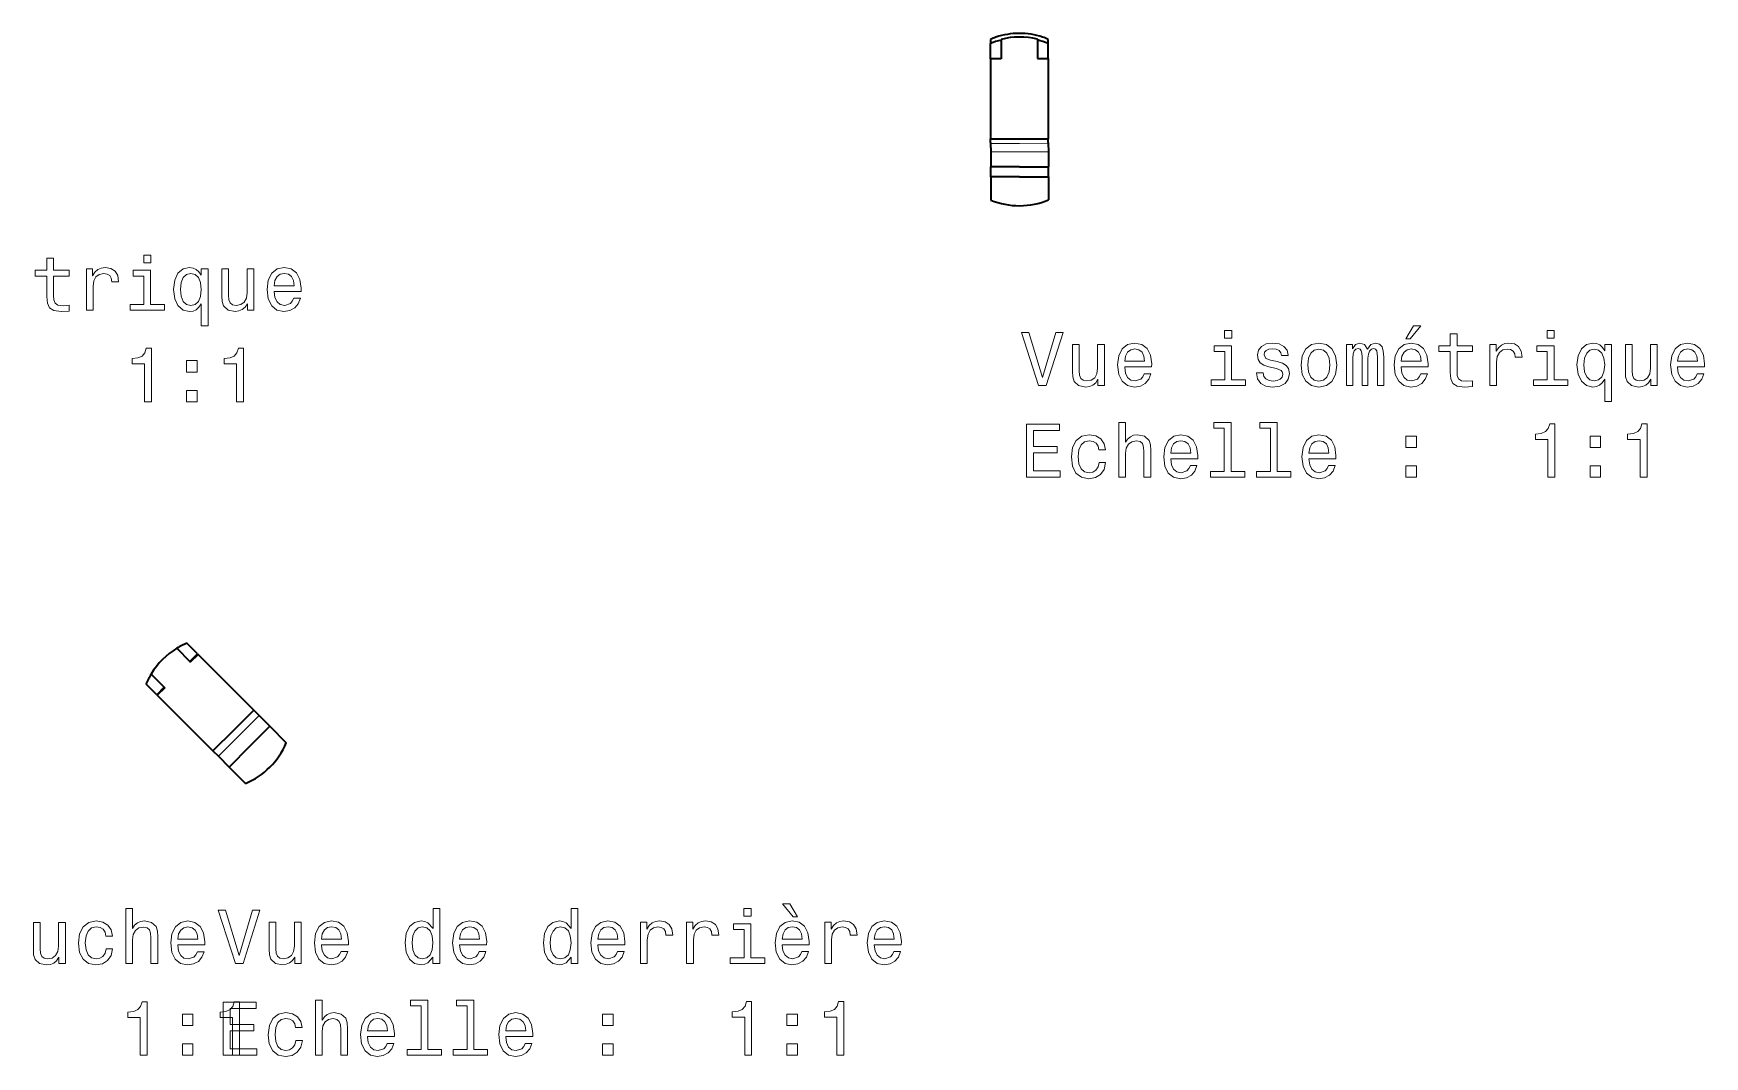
# Model space of a CAD drawing. Extents: x 550 to 772, y 358 to 469.
# Drawn here: x 661.6 to 771.7, y 397.9 to 465.3 of the extents above; entities that cross this region are included whole.
import ezdxf

# ---------------------------------------------------------------- set-up
doc = ezdxf.new("R2010")
doc.units = 0

msp = doc.modelspace()

# ---------------------------------------------------------------- linework, layer by layer
at = {"color": 7, "lineweight": 35, "ltscale": 0.006615}
msp.add_line((724.611145, 464.903931), (724.611755, 464.639343), dxfattribs=at)
at = {"color": 7, "lineweight": 35, "ltscale": 0.00121}
msp.add_line((725.311218, 464.871155), (725.311096, 464.919556), dxfattribs=at)
at = {"color": 7, "lineweight": 35, "ltscale": 0.030753}
for p, q in [((725.311218, 464.871155), (725.314148, 463.641022)), ((727.711182, 464.876862), (727.714172, 463.646759))]:
    msp.add_line(p, q, dxfattribs=at)
at = {"color": 7, "lineweight": 35, "ltscale": 0.001211}
msp.add_line((727.711121, 464.925293), (727.711182, 464.876862), dxfattribs=at)
at = {"color": 7, "lineweight": 35, "ltscale": 0.006614}
msp.add_line((728.411743, 464.648438), (728.411133, 464.912994), dxfattribs=at)
at = {"color": 7, "lineweight": 35, "ltscale": 0.024999}
for p, q in [((724.614136, 463.639374), (724.611755, 464.639343)), ((673.73584, 417.66571), (674.442932, 416.958618))]:
    msp.add_line(p, q, dxfattribs=at)
at = {"color": 7, "lineweight": 35, "ltscale": 0.0175}
for p, q in [((725.314148, 463.641022), (724.614136, 463.639374)), ((671.90094, 423.884674), (672.395935, 424.379639)), ((670.169922, 422.221588), (669.674927, 421.726624))]:
    msp.add_line(p, q, dxfattribs=at)
at = {"color": 7, "lineweight": 35, "ltscale": 0.132032}
for p, q in [((724.614136, 463.639374), (724.62677, 458.358124)), ((728.414124, 463.648438), (728.426758, 458.367188))]:
    msp.add_line(p, q, dxfattribs=at)
at = {"color": 7, "lineweight": 35, "ltscale": 0.017499}
msp.add_line((727.714172, 463.646759), (728.414124, 463.648438), dxfattribs=at)
at = {"color": 7, "lineweight": 35, "ltscale": 0.025}
for p, q in [((728.414124, 463.648438), (728.411743, 464.648438)), ((676.422852, 420.352722), (677.129944, 419.645599))]:
    msp.add_line(p, q, dxfattribs=at)
at = {"color": 7, "lineweight": 35, "ltscale": 0.047499}
for p, q in [((724.62677, 458.358124), (726.526733, 458.362671)), ((726.531189, 456.513092), (728.431152, 456.517609)), ((726.532776, 455.852234), (728.432739, 455.856781))]:
    msp.add_line(p, q, dxfattribs=at)
at = {"color": 7, "lineweight": 35, "ltscale": 0.005979}
msp.add_line((724.627319, 458.118958), (724.62677, 458.358124), dxfattribs=at)
at = {"color": 7, "lineweight": 35, "ltscale": 0.00153}
for p, q in [((724.627319, 458.118958), (724.627502, 458.057739)), ((728.427307, 458.128052), (728.42749, 458.066833))]:
    msp.add_line(p, q, dxfattribs=at)
at = {"color": 7, "lineweight": 35, "ltscale": 0.047501}
for p, q in [((726.526733, 458.362671), (728.426758, 458.367188)), ((726.531189, 456.513092), (724.631165, 456.508545)), ((726.532776, 455.852234), (724.632751, 455.847717))]:
    msp.add_line(p, q, dxfattribs=at)
at = {"color": 7, "lineweight": 35, "ltscale": 0.005978}
msp.add_line((728.427307, 458.128052), (728.426758, 458.367188), dxfattribs=at)
at = {"color": 7, "lineweight": 13, "ltscale": 0.047499}
for p, q in [((726.527466, 458.062286), (724.627502, 458.057739)), ((726.528809, 457.505829), (728.428772, 457.510376))]:
    msp.add_line(p, q, dxfattribs=at)
at = {"color": 7, "lineweight": 35, "ltscale": 0.013911}
for p, q in [((724.627502, 458.057739), (724.628784, 457.501312)), ((728.42749, 458.066833), (728.428772, 457.510376))]:
    msp.add_line(p, q, dxfattribs=at)
at = {"color": 7, "lineweight": 13, "ltscale": 0.047501}
for p, q in [((726.528809, 457.505829), (724.628784, 457.501312)), ((726.527466, 458.062286), (728.42749, 458.066833))]:
    msp.add_line(p, q, dxfattribs=at)
at = {"color": 7, "lineweight": 35, "ltscale": 0.024819}
for p, q in [((724.628784, 457.501312), (724.631165, 456.508545)), ((728.428772, 457.510376), (728.431152, 456.517609))]:
    msp.add_line(p, q, dxfattribs=at)
at = {"color": 7, "lineweight": 35, "ltscale": 0.016521}
for p, q in [((724.632751, 455.847717), (724.631165, 456.508545)), ((728.432739, 455.856781), (728.431152, 456.517609))]:
    msp.add_line(p, q, dxfattribs=at)
at = {"color": 7, "lineweight": 35, "ltscale": 0.038116}
msp.add_line((724.632751, 455.847717), (724.636414, 454.32309), dxfattribs=at)
at = {"color": 7, "lineweight": 35, "ltscale": 0.038115}
msp.add_line((728.432739, 455.856781), (728.436401, 454.332184), dxfattribs=at)
at = {"color": 7, "lineweight": 35, "ltscale": 0.024818}
for p, q in [((672.361938, 424.413635), (671.659973, 425.115601)), ((669.674927, 421.726624), (668.972961, 422.428589))]:
    msp.add_line(p, q, dxfattribs=at)
at = {"color": 7, "lineweight": 35, "ltscale": 0.030529}
msp.add_line((671.003479, 424.782166), (671.866943, 423.91864), dxfattribs=at)
at = {"color": 7, "lineweight": 35, "ltscale": 0.017501}
for p, q in [((671.866943, 423.91864), (672.361938, 424.413635)), ((670.203918, 422.187622), (669.708923, 421.692627))]:
    msp.add_line(p, q, dxfattribs=at)
at = {"color": 7, "lineweight": 35, "ltscale": 0.001202}
for p, q in [((672.361938, 424.413635), (672.395935, 424.379639)), ((669.674927, 421.726624), (669.708923, 421.692627))]:
    msp.add_line(p, q, dxfattribs=at)
at = {"color": 7, "lineweight": 35, "ltscale": 0.129873}
msp.add_line((672.395935, 424.379639), (676.069275, 420.706268), dxfattribs=at)
at = {"color": 7, "lineweight": 35, "ltscale": 0.03053}
msp.add_line((669.306396, 423.085114), (670.169922, 422.221588), dxfattribs=at)
at = {"color": 7, "lineweight": 35, "ltscale": 0.001201}
for p, q in [((671.866943, 423.91864), (671.90094, 423.884674)), ((670.169922, 422.221588), (670.203918, 422.187622))]:
    msp.add_line(p, q, dxfattribs=at)
at = {"color": 7, "lineweight": 35, "ltscale": 0.131074}
msp.add_line((669.708923, 421.692627), (673.41626, 417.985291), dxfattribs=at)
at = {"color": 7, "lineweight": 35, "ltscale": 0.0475}
for p, q in [((674.725769, 419.362762), (676.069275, 420.706268)), ((675.786438, 418.302124), (677.129944, 419.645599)), ((674.725769, 419.362762), (673.382263, 418.019257)), ((675.786438, 418.302124), (674.442932, 416.958618))]:
    msp.add_line(p, q, dxfattribs=at)
at = {"color": 7, "lineweight": 35, "ltscale": 0.0125}
for p, q in [((676.069275, 420.706268), (676.422852, 420.352722)), ((673.382263, 418.019257), (673.73584, 417.66571))]:
    msp.add_line(p, q, dxfattribs=at)
at = {"color": 7, "lineweight": 13, "ltscale": 0.0475}
for q in [(676.422852, 420.352722), (673.73584, 417.66571)]:
    msp.add_line((675.079346, 419.009216), q, dxfattribs=at)
at = {"color": 7, "lineweight": 35, "ltscale": 0.038393}
msp.add_line((677.129944, 419.645599), (678.215881, 418.559692), dxfattribs=at)
at = {"color": 7, "lineweight": 35, "ltscale": 0.038394}
msp.add_line((674.442932, 416.958618), (675.52887, 415.872681), dxfattribs=at)
at = {"color": 7, "lineweight": 13}
for points in [[(662.437622, 449.319275), (662.437622, 447.962646), (662.467896, 447.523895), (662.60907, 447.221283), (662.891541, 447.044769), (663.370605, 446.984253), (663.895142, 447.00946), (663.895142, 447.392761), (663.511841, 447.362488), (663.163818, 447.402832), (662.977234, 447.528931), (662.896545, 447.740753), (662.881409, 448.0383), (662.881409, 449.319275), (663.895142, 449.319275), (663.895142, 449.69751), (662.881409, 449.69751), (662.881409, 450.489288), (662.437622, 450.489288), (662.437622, 449.69751), (661.671021, 449.69751), (661.671021, 449.319275)], [(669.286316, 450.701111), (668.817322, 450.701111), (668.817322, 450.196808), (669.286316, 450.196808)], [(665.044983, 447.080078), (665.48877, 447.080078), (665.48877, 448.628357), (665.53418, 449.001556), (665.670349, 449.268829), (665.892212, 449.430237), (666.189758, 449.485687), (666.411682, 449.450409), (666.578125, 449.349518), (666.678955, 449.17807), (666.714294, 448.946075), (667.163147, 448.946075), (667.1026, 449.354584), (666.936157, 449.647095), (666.658813, 449.823608), (666.280579, 449.884125), (666.023376, 449.843781), (665.801453, 449.742889), (665.604797, 449.571442), (665.448425, 449.339447), (665.448425, 449.7883), (665.044983, 449.7883)], [(669.271179, 447.453278), (669.271179, 449.69751), (668.131409, 449.69751), (668.131409, 449.319275), (668.827393, 449.319275), (668.827393, 447.453278), (667.919617, 447.453278), (667.919617, 447.080078), (670.189087, 447.080078), (670.189087, 447.453278)], [(672.614868, 449.36969), (672.458496, 449.596649), (672.281982, 449.758026), (672.075195, 449.848816), (671.838196, 449.884125), (671.409546, 449.783234), (671.07666, 449.500824), (670.859802, 449.046936), (670.78418, 448.436707), (670.859802, 447.821442), (671.07666, 447.367554), (671.409546, 447.080078), (671.838196, 446.984253), (672.075195, 447.014526), (672.276978, 447.10025), (672.453491, 447.256592), (672.614868, 447.493622), (672.614868, 446.031097), (673.058655, 446.031097), (673.058655, 449.7883), (672.614868, 449.7883)], [(671.238037, 448.436707), (671.283447, 448.885559), (671.424683, 449.213348), (671.636475, 449.4151), (671.913818, 449.485687), (672.20636, 449.4151), (672.428223, 449.218414), (672.559387, 448.890594), (672.609802, 448.436707), (672.559387, 447.977783), (672.428223, 447.649963), (672.20636, 447.448242), (671.913818, 447.38266), (671.636475, 447.448242), (671.424683, 447.649963), (671.283447, 447.982819)], [(676.074524, 449.7883), (675.630676, 449.7883), (675.630676, 448.224884), (675.580261, 447.861786), (675.434021, 447.599518), (675.207092, 447.438141), (674.909546, 447.387726), (674.672485, 447.42807), (674.521179, 447.549103), (674.435425, 447.755859), (674.415283, 448.04837), (674.415283, 449.7883), (673.971497, 449.7883), (673.971497, 448.008026), (673.986633, 447.649963), (674.082458, 447.352417), (674.374939, 447.080078), (674.843933, 446.984253), (675.09613, 447.019562), (675.312988, 447.110352), (675.499573, 447.266663), (675.650879, 447.493622), (675.650879, 447.080078), (676.074524, 447.080078)], [(677.41095, 448.305573), (679.186157, 448.305573), (679.191223, 448.51236), (679.110535, 449.092316), (678.888611, 449.526031), (678.535583, 449.7883), (678.066589, 449.884125), (677.607666, 449.783234), (677.254639, 449.500824), (677.027649, 449.041901), (676.94696, 448.436707), (677.022644, 447.816376), (677.249573, 447.362488), (677.597534, 447.080078), (678.051453, 446.984253), (678.444824, 447.049805), (678.767578, 447.221283), (679.004639, 447.493622), (679.140808, 447.85672), (678.702026, 447.85672), (678.611267, 447.654999), (678.480103, 447.503723), (678.106934, 447.38266), (677.819458, 447.438141), (677.6026, 447.614655), (677.461365, 447.90213), (677.41095, 448.290466)], [(677.41095, 448.678772), (677.466431, 449.026764), (677.6026, 449.283966), (677.809387, 449.440308), (678.081726, 449.495789), (678.348999, 449.440308), (678.555786, 449.283966), (678.681885, 449.026764), (678.727234, 448.678772)], [(751.981934, 445.175812), (752.27948, 445.175812), (752.98053, 446.033173), (752.486267, 446.033173)], [(728.91925, 445.604492), (728.041748, 442.623962), (727.139038, 445.604492), (726.659912, 445.604492), (727.789612, 442.099457), (728.293945, 442.099457), (729.398376, 445.604492)], [(733.458191, 443.324951), (735.233398, 443.324951), (735.238464, 443.531738), (735.157776, 444.111694), (734.935852, 444.54541), (734.582825, 444.807678), (734.113831, 444.903503), (733.654846, 444.802612), (733.301819, 444.520203), (733.07489, 444.061279), (732.994202, 443.456085), (733.069824, 442.835754), (733.296814, 442.381866), (733.644775, 442.099457), (734.098694, 442.003632), (734.492065, 442.069183), (734.814819, 442.240662), (735.051819, 442.513), (735.187988, 442.876099), (734.749268, 442.876099), (734.658447, 442.674377), (734.527344, 442.523102), (734.154175, 442.402039), (733.866699, 442.45752), (733.649841, 442.634033), (733.508606, 442.921509), (733.458191, 443.309845)], [(740.513672, 445.72049), (740.044617, 445.72049), (740.044617, 445.216187), (740.513672, 445.216187)], [(743.504272, 443.677979), (743.075623, 443.778839), (742.757874, 443.894836), (742.651978, 444.131866), (742.682251, 444.298309), (742.788147, 444.419342), (742.959595, 444.494995), (743.206726, 444.525238), (743.443787, 444.494995), (743.630371, 444.404205), (743.751404, 444.268036), (743.801819, 444.086487), (744.235535, 444.086487), (744.235535, 444.096588), (744.159912, 444.424377), (743.953125, 444.68158), (743.630371, 444.842987), (743.206726, 444.903503), (742.778076, 444.842987), (742.465393, 444.676544), (742.268677, 444.429413), (742.208191, 444.11676), (742.25354, 443.814148), (742.394775, 443.602325), (742.62677, 443.45105), (742.964661, 443.345123), (743.458923, 443.224091), (743.761475, 443.098022), (743.842163, 442.997162), (743.872437, 442.845856), (743.827026, 442.659241), (743.705994, 442.518036), (743.509338, 442.427277), (743.24707, 442.397003), (742.969727, 442.427277), (742.768005, 442.533173), (742.631836, 442.704651), (742.576355, 442.941681), (742.147644, 442.941681), (742.218262, 442.538208), (742.425049, 442.245697), (742.752869, 442.069183), (743.206726, 442.003632), (743.680786, 442.069183), (744.028809, 442.245697), (744.240601, 442.528137), (744.316223, 442.896301), (744.260803, 443.21402), (744.104431, 443.430878), (743.847229, 443.572083)], [(745.082825, 443.45105), (745.163513, 442.835754), (745.395508, 442.381866), (745.763672, 442.099457), (746.257874, 442.003632), (746.74707, 442.099457), (747.115234, 442.376831), (747.347229, 442.830719), (747.432983, 443.45105), (747.347229, 444.066315), (747.115234, 444.525238), (746.74707, 444.802612), (746.257874, 444.903503), (745.763672, 444.802612), (745.395508, 444.520203), (745.163513, 444.066315)], [(748.073486, 442.099457), (748.481934, 442.099457), (748.481934, 443.909973), (748.507202, 444.182312), (748.582825, 444.378998), (748.698792, 444.494995), (748.850098, 444.540375), (748.97113, 444.500031), (749.051819, 444.39917), (749.092163, 444.227692), (749.1073, 444.000763), (749.1073, 442.099457), (749.490601, 442.099457), (749.490601, 443.909973), (749.515808, 444.177277), (749.591492, 444.373962), (749.712524, 444.494995), (749.863831, 444.540375), (749.984863, 444.500031), (750.065552, 444.39917), (750.115967, 444.000763), (750.115967, 442.099457), (750.524475, 442.099457), (750.524475, 443.97049), (750.499268, 444.358826), (750.418579, 444.656372), (750.257202, 444.837921), (749.994934, 444.903503), (749.687317, 444.802612), (749.450256, 444.510132), (749.263672, 444.797577), (748.950989, 444.903503), (748.663513, 444.802612), (748.466797, 444.520203), (748.466797, 444.807678), (748.073486, 444.807678)], [(751.674316, 443.324951), (753.449524, 443.324951), (753.45459, 443.531738), (753.373901, 444.111694), (753.151978, 444.54541), (752.79895, 444.807678), (752.329956, 444.903503), (751.871033, 444.802612), (751.518005, 444.520203), (751.291016, 444.061279), (751.210327, 443.456085), (751.286011, 442.835754), (751.512939, 442.381866), (751.860901, 442.099457), (752.314819, 442.003632), (752.708191, 442.069183), (753.030945, 442.240662), (753.268005, 442.513), (753.404175, 442.876099), (752.965393, 442.876099), (752.874634, 442.674377), (752.743469, 442.523102), (752.3703, 442.402039), (752.082825, 442.45752), (751.865967, 442.634033), (751.724731, 442.921509), (751.674316, 443.309845)], [(754.917114, 444.338654), (754.917114, 442.982025), (754.947388, 442.543274), (755.088562, 442.240662), (755.371033, 442.064148), (755.850098, 442.003632), (756.374634, 442.028839), (756.374634, 442.41214), (755.991333, 442.381866), (755.643311, 442.422211), (755.456726, 442.548309), (755.376038, 442.760132), (755.360901, 443.057678), (755.360901, 444.338654), (756.374634, 444.338654), (756.374634, 444.716888), (755.360901, 444.716888), (755.360901, 445.508667), (754.917114, 445.508667), (754.917114, 444.716888), (754.150513, 444.716888), (754.150513, 444.338654)], [(757.524475, 442.099457), (757.968262, 442.099457), (757.968262, 443.647736), (758.013672, 444.020935), (758.149841, 444.288208), (758.371704, 444.449615), (758.66925, 444.505066), (758.891174, 444.469788), (759.057617, 444.368896), (759.158447, 444.197449), (759.193787, 443.965454), (759.642639, 443.965454), (759.582092, 444.373962), (759.415649, 444.666473), (759.138306, 444.842987), (758.760071, 444.903503), (758.502869, 444.863159), (758.280945, 444.762268), (758.08429, 444.59082), (757.927917, 444.358826), (757.927917, 444.807678), (757.524475, 444.807678)], [(761.765808, 445.72049), (761.296814, 445.72049), (761.296814, 445.216187), (761.765808, 445.216187)], [(765.09436, 444.389069), (764.937988, 444.616028), (764.761475, 444.777405), (764.554688, 444.868195), (764.317688, 444.903503), (763.889038, 444.802612), (763.556152, 444.520203), (763.339294, 444.066315), (763.263672, 443.456085), (763.339294, 442.84082), (763.556152, 442.386932), (763.889038, 442.099457), (764.317688, 442.003632), (764.554688, 442.033905), (764.75647, 442.119629), (764.932983, 442.27597), (765.09436, 442.513), (765.09436, 441.050476), (765.538147, 441.050476), (765.538147, 444.807678), (765.09436, 444.807678)], [(769.890442, 443.324951), (771.665649, 443.324951), (771.670715, 443.531738), (771.590027, 444.111694), (771.368103, 444.54541), (771.015076, 444.807678), (770.546082, 444.903503), (770.087158, 444.802612), (769.734131, 444.520203), (769.507141, 444.061279), (769.426453, 443.456085), (769.502136, 442.835754), (769.729065, 442.381866), (770.077026, 442.099457), (770.530945, 442.003632), (770.924316, 442.069183), (771.24707, 442.240662), (771.484131, 442.513), (771.6203, 442.876099), (771.181519, 442.876099), (771.090759, 442.674377), (770.959595, 442.523102), (770.586426, 442.402039), (770.29895, 442.45752), (770.082092, 442.634033), (769.940857, 442.921509), (769.890442, 443.309845)], [(668.867737, 441.033234), (669.32666, 441.033234), (669.32666, 444.558441), (668.983704, 444.558441), (668.892944, 444.250824), (668.711426, 444.044037), (668.434021, 443.923004), (668.05072, 443.88266), (668.05072, 443.524597), (668.867737, 443.524597)], [(674.939758, 441.033234), (675.398682, 441.033234), (675.398682, 444.558441), (675.055786, 444.558441), (674.964966, 444.250824), (674.783447, 444.044037), (674.506042, 443.923004), (674.122803, 443.88266), (674.122803, 443.524597), (674.939758, 443.524597)], [(732.121704, 444.807678), (731.677917, 444.807678), (731.677917, 443.244263), (731.627502, 442.881165), (731.481262, 442.618896), (731.254272, 442.45752), (730.956726, 442.407104), (730.719727, 442.447449), (730.56842, 442.568481), (730.482666, 442.775238), (730.462524, 443.067749), (730.462524, 444.807678), (730.018677, 444.807678), (730.018677, 443.027405), (730.033813, 442.669342), (730.129639, 442.371796), (730.42218, 442.099457), (730.891174, 442.003632), (731.143311, 442.03894), (731.360168, 442.12973), (731.546814, 442.286041), (731.69812, 442.513), (731.69812, 442.099457), (732.121704, 442.099457)], [(733.458191, 443.698151), (733.513672, 444.046143), (733.649841, 444.303345), (733.856567, 444.459686), (734.128906, 444.515167), (734.39624, 444.459686), (734.602966, 444.303345), (734.729065, 444.046143), (734.774475, 443.698151)], [(740.498535, 442.472656), (740.498535, 444.716888), (739.358765, 444.716888), (739.358765, 444.338654), (740.054749, 444.338654), (740.054749, 442.472656), (739.146973, 442.472656), (739.146973, 442.099457), (741.416382, 442.099457), (741.416382, 442.472656)], [(745.536682, 443.456085), (745.582092, 443.909973), (745.723328, 444.237793), (745.950256, 444.439514), (746.257874, 444.510132), (746.560486, 444.439514), (746.787415, 444.242828), (746.92865, 443.909973), (746.979065, 443.456085), (746.92865, 442.997162), (746.787415, 442.664307), (746.560486, 442.462555), (746.257874, 442.397003), (745.950256, 442.462555), (745.723328, 442.664307), (745.582092, 442.997162)], [(751.674316, 443.698151), (751.729797, 444.046143), (751.865967, 444.303345), (752.072754, 444.459686), (752.345093, 444.515167), (752.612366, 444.459686), (752.819153, 444.303345), (752.94519, 444.046143), (752.990601, 443.698151)], [(761.750671, 442.472656), (761.750671, 444.716888), (760.610901, 444.716888), (760.610901, 444.338654), (761.306885, 444.338654), (761.306885, 442.472656), (760.399109, 442.472656), (760.399109, 442.099457), (762.668579, 442.099457), (762.668579, 442.472656)], [(763.717529, 443.456085), (763.762939, 443.904938), (763.904175, 444.232727), (764.115967, 444.434479), (764.393311, 444.505066), (764.685852, 444.434479), (764.907715, 444.237793), (765.038879, 443.909973), (765.089294, 443.456085), (765.038879, 442.997162), (764.907715, 442.669342), (764.685852, 442.467621), (764.393311, 442.402039), (764.115967, 442.467621), (763.904175, 442.669342), (763.762939, 443.002197)], [(768.554016, 444.807678), (768.110168, 444.807678), (768.110168, 443.244263), (768.059753, 442.881165), (767.913513, 442.618896), (767.686584, 442.45752), (767.389038, 442.407104), (767.151978, 442.447449), (767.000671, 442.568481), (766.914917, 442.775238), (766.894775, 443.067749), (766.894775, 444.807678), (766.450989, 444.807678), (766.450989, 443.027405), (766.466125, 442.669342), (766.561951, 442.371796), (766.854431, 442.099457), (767.323425, 442.003632), (767.575623, 442.03894), (767.79248, 442.12973), (767.979065, 442.286041), (768.130371, 442.513), (768.130371, 442.099457), (768.554016, 442.099457)], [(769.890442, 443.698151), (769.945923, 444.046143), (770.082092, 444.303345), (770.288879, 444.459686), (770.561218, 444.515167), (770.828491, 444.459686), (771.035278, 444.303345), (771.161377, 444.046143), (771.206726, 443.698151)], [(671.646545, 442.990021), (672.342529, 442.990021), (672.342529, 443.741455), (671.646545, 443.741455)], [(671.646545, 441.033234), (672.342529, 441.033234), (672.342529, 441.784668), (671.646545, 441.784668)], [(726.982666, 436.052612), (729.201721, 436.052612), (729.201721, 436.476257), (727.446655, 436.476257), (727.446655, 437.661407), (729.010071, 437.661407), (729.010071, 438.079987), (727.446655, 438.079987), (727.446655, 439.128967), (729.161377, 439.128967), (729.161377, 439.552612), (726.982666, 439.552612)], [(733.069824, 436.052612), (733.513672, 436.052612), (733.513672, 437.616028), (733.559021, 437.974091), (733.705322, 438.236328), (733.932251, 438.397705), (734.234863, 438.458221), (734.476929, 438.407806), (734.628235, 438.271637), (734.703857, 438.044678), (734.729065, 437.742096), (734.729065, 436.052612), (735.172852, 436.052612), (735.172852, 437.832886), (735.15271, 438.190948), (735.061951, 438.488495), (734.764404, 438.760834), (734.300415, 438.856659), (734.048218, 438.82135), (733.83136, 438.725525), (733.649841, 438.574219), (733.513672, 438.367462), (733.513672, 439.673645), (733.069824, 439.673645)], [(740.024475, 439.300446), (740.024475, 436.425812), (739.111633, 436.425812), (739.111633, 436.052612), (741.376038, 436.052612), (741.376038, 436.425812), (740.468262, 436.425812), (740.468262, 439.673645), (739.328491, 439.673645), (739.328491, 439.300446)], [(743.060486, 439.300446), (743.060486, 436.425812), (742.147644, 436.425812), (742.147644, 436.052612), (744.412048, 436.052612), (744.412048, 436.425812), (743.504272, 436.425812), (743.504272, 439.673645), (742.364502, 439.673645), (742.364502, 439.300446)], [(761.347229, 436.052612), (761.806152, 436.052612), (761.806152, 439.57782), (761.463196, 439.57782), (761.372437, 439.270203), (761.190918, 439.063416), (760.913513, 438.942383), (760.530212, 438.902039), (760.530212, 438.543976), (761.347229, 438.543976)], [(767.41925, 436.052612), (767.878174, 436.052612), (767.878174, 439.57782), (767.535278, 439.57782), (767.444458, 439.270203), (767.262939, 439.063416), (766.985535, 438.942383), (766.602295, 438.902039), (766.602295, 438.543976), (767.41925, 438.543976)], [(731.758606, 437.863129), (732.197388, 437.863129), (732.106567, 438.266602), (731.889709, 438.58432), (731.551819, 438.781006), (731.113098, 438.856659), (730.628906, 438.755768), (730.260803, 438.473358), (730.028809, 438.014435), (729.94812, 437.399139), (730.023743, 436.78891), (730.250671, 436.335022), (730.608765, 436.052612), (731.097961, 435.956787), (731.531677, 436.03244), (731.869568, 436.244263), (732.101563, 436.577118), (732.202393, 437.020905), (731.778809, 437.020905), (731.703125, 436.738495), (731.561951, 436.526672), (731.360168, 436.395538), (731.113098, 436.355194), (730.80542, 436.420776), (730.583557, 436.622498), (730.447388, 436.950317), (730.401978, 437.414276), (730.447388, 437.868164), (730.588562, 438.195984), (730.815552, 438.397705), (731.113098, 438.468323), (731.375305, 438.422943), (731.572021, 438.306946), (731.703125, 438.115295)], [(736.494202, 437.278107), (738.269409, 437.278107), (738.274475, 437.484894), (738.193787, 438.06485), (737.971863, 438.498566), (737.618835, 438.760834), (737.149841, 438.856659), (736.690918, 438.755768), (736.337891, 438.473358), (736.110901, 438.014435), (736.030212, 437.409241), (736.105896, 436.78891), (736.332825, 436.335022), (736.680786, 436.052612), (737.134705, 435.956787), (737.528076, 436.022339), (737.85083, 436.193817), (738.087891, 436.466156), (738.22406, 436.829254), (737.785278, 436.829254), (737.694519, 436.627533), (737.563354, 436.476257), (737.190186, 436.355194), (736.90271, 436.410675), (736.685852, 436.587189), (736.544617, 436.874664), (736.494202, 437.263)], [(736.494202, 437.651306), (736.549683, 437.999298), (736.685852, 438.2565), (736.892639, 438.412842), (737.164978, 438.468323), (737.432251, 438.412842), (737.639038, 438.2565), (737.765076, 437.999298), (737.810486, 437.651306)], [(745.602295, 437.278107), (747.377502, 437.278107), (747.382507, 437.484894), (747.301819, 438.06485), (747.079956, 438.498566), (746.726929, 438.760834), (746.257874, 438.856659), (745.79895, 438.755768), (745.445923, 438.473358), (745.218994, 438.014435), (745.138306, 437.409241), (745.213928, 436.78891), (745.440918, 436.335022), (745.788879, 436.052612), (746.242737, 435.956787), (746.636108, 436.022339), (746.958923, 436.193817), (747.195923, 436.466156), (747.332092, 436.829254), (746.893311, 436.829254), (746.802551, 436.627533), (746.671448, 436.476257), (746.298218, 436.355194), (746.010803, 436.410675), (745.793945, 436.587189), (745.65271, 436.874664), (745.602295, 437.263)], [(745.602295, 437.651306), (745.657776, 437.999298), (745.793945, 438.2565), (746.000671, 438.412842), (746.27301, 438.468323), (746.540283, 438.412842), (746.74707, 438.2565), (746.873169, 437.999298), (746.918579, 437.651306)], [(751.981934, 438.009399), (752.677917, 438.009399), (752.677917, 438.760834), (751.981934, 438.760834)], [(764.126038, 438.009399), (764.822021, 438.009399), (764.822021, 438.760834), (764.126038, 438.760834)], [(751.981934, 436.052612), (752.677917, 436.052612), (752.677917, 436.804047), (751.981934, 436.804047)], [(764.126038, 436.052612), (764.822021, 436.052612), (764.822021, 436.804047), (764.126038, 436.804047)], [(667.637695, 404.006836), (668.081543, 404.006836), (668.081543, 405.570251), (668.126892, 405.928314), (668.273132, 406.190552), (668.500122, 406.351929), (668.802673, 406.412445), (669.0448, 406.36203), (669.196045, 406.225861), (669.271729, 405.998901), (669.296936, 405.69632), (669.296936, 404.006836), (669.740723, 404.006836), (669.740723, 405.787109), (669.720581, 406.145172), (669.629761, 406.442719), (669.332214, 406.715057), (668.868286, 406.810883), (668.616089, 406.775574), (668.399231, 406.679749), (668.217651, 406.528442), (668.081543, 406.321686), (668.081543, 407.627869), (667.637695, 407.627869)], [(675.989929, 407.521088), (675.112427, 404.540558), (674.209717, 407.521088), (673.730591, 407.521088), (674.860291, 404.016052), (675.364624, 404.016052), (676.469055, 407.521088)], [(687.876831, 404.434631), (687.876831, 404.016052), (688.320618, 404.016052), (688.320618, 407.637085), (687.881897, 407.637085), (687.881897, 406.31073), (687.544006, 406.694), (687.337219, 406.78479), (687.100159, 406.820099), (686.671509, 406.719208), (686.338684, 406.436798), (686.121826, 405.98291), (686.046143, 405.372681), (686.121826, 404.762451), (686.338684, 404.303528), (686.671509, 404.016052), (687.100159, 403.920227), (687.337219, 403.955536), (687.549011, 404.046326)], [(696.984924, 404.434631), (696.984924, 404.016052), (697.428711, 404.016052), (697.428711, 407.637085), (696.989929, 407.637085), (696.989929, 406.31073), (696.652039, 406.694), (696.445313, 406.78479), (696.208252, 406.820099), (695.779602, 406.719208), (695.446716, 406.436798), (695.229858, 405.98291), (695.154236, 405.372681), (695.229858, 404.762451), (695.446716, 404.303528), (695.779602, 404.016052), (696.208252, 403.920227), (696.445313, 403.955536), (696.657104, 404.046326)], [(708.836487, 407.637085), (708.367493, 407.637085), (708.367493, 407.132782), (708.836487, 407.132782)], [(711.902771, 407.092407), (711.398438, 407.949768), (710.904236, 407.949768), (711.605225, 407.092407)], [(663.653564, 406.715057), (663.209778, 406.715057), (663.209778, 405.151642), (663.159302, 404.788544), (663.013062, 404.526276), (662.786133, 404.364899), (662.488586, 404.314484), (662.251526, 404.354828), (662.10022, 404.475861), (662.014526, 404.682617), (661.994324, 404.975128), (661.994324, 406.715057), (661.550537, 406.715057), (661.550537, 404.934784), (661.565674, 404.576721), (661.661499, 404.279175), (661.953979, 404.006836), (662.423035, 403.911011), (662.675171, 403.94632), (662.892029, 404.037109), (663.078613, 404.19342), (663.229919, 404.42038), (663.229919, 404.006836), (663.653564, 404.006836)], [(666.326477, 405.817352), (666.765259, 405.817352), (666.674438, 406.220825), (666.457581, 406.538544), (666.11969, 406.735229), (665.680908, 406.810883), (665.196777, 406.709991), (664.828613, 406.427582), (664.596619, 405.968658), (664.51593, 405.353363), (664.591614, 404.743134), (664.818542, 404.289246), (665.176636, 404.006836), (665.665833, 403.911011), (666.099548, 403.986664), (666.437439, 404.198486), (666.669434, 404.531342), (666.770264, 404.975128), (666.346619, 404.975128), (666.270996, 404.692719), (666.129761, 404.480896), (665.92804, 404.349762), (665.680908, 404.309418), (665.373291, 404.375), (665.151428, 404.576721), (665.015259, 404.904541), (664.969849, 405.3685), (665.015259, 405.822388), (665.156433, 406.150208), (665.383362, 406.351929), (665.680908, 406.422546), (665.943176, 406.377167), (666.139893, 406.261169), (666.270996, 406.069519)], [(671.062073, 405.23233), (672.83728, 405.23233), (672.842346, 405.439117), (672.761597, 406.019073), (672.539734, 406.452789), (672.186707, 406.715057), (671.717651, 406.810883), (671.258728, 406.709991), (670.905701, 406.427582), (670.678772, 405.968658), (670.598083, 405.363464), (670.673706, 404.743134), (670.900696, 404.289246), (671.248657, 404.006836), (671.702576, 403.911011), (672.095947, 403.976563), (672.418701, 404.148041), (672.655701, 404.42038), (672.79187, 404.783478), (672.353149, 404.783478), (672.262329, 404.581757), (672.131226, 404.430481), (671.758057, 404.309418), (671.470581, 404.364899), (671.253723, 404.541412), (671.112488, 404.828888), (671.062073, 405.217224)], [(671.062073, 405.60553), (671.117554, 405.953522), (671.253723, 406.210724), (671.460449, 406.367065), (671.732788, 406.422546), (672.000122, 406.367065), (672.206848, 406.210724), (672.332947, 405.953522), (672.378357, 405.60553)], [(679.192383, 406.724274), (678.748596, 406.724274), (678.748596, 405.160858), (678.698181, 404.79776), (678.551941, 404.535492), (678.324951, 404.374115), (678.027405, 404.3237), (677.790405, 404.364044), (677.639099, 404.485077), (677.553345, 404.691833), (677.533203, 404.984344), (677.533203, 406.724274), (677.089355, 406.724274), (677.089355, 404.944), (677.104492, 404.585938), (677.200317, 404.288391), (677.492859, 404.016052), (677.961853, 403.920227), (678.213989, 403.955536), (678.430847, 404.046326), (678.617493, 404.202637), (678.768799, 404.429596), (678.768799, 404.016052), (679.192383, 404.016052)], [(680.52887, 405.241547), (682.304077, 405.241547), (682.309143, 405.448334), (682.228455, 406.02829), (682.006531, 406.462006), (681.653503, 406.724274), (681.184509, 406.820099), (680.725525, 406.719208), (680.372498, 406.436798), (680.145569, 405.977875), (680.06488, 405.372681), (680.140503, 404.75235), (680.367493, 404.298462), (680.715454, 404.016052), (681.169373, 403.920227), (681.562744, 403.985779), (681.885498, 404.157257), (682.122498, 404.429596), (682.258667, 404.792694), (681.819946, 404.792694), (681.729126, 404.590973), (681.598022, 404.439697), (681.224854, 404.318634), (680.937378, 404.374115), (680.72052, 404.550629), (680.579285, 404.838104), (680.52887, 405.22644)], [(680.52887, 405.614746), (680.584351, 405.962738), (680.72052, 406.21994), (680.927246, 406.376282), (681.199585, 406.431763), (681.466919, 406.376282), (681.673645, 406.21994), (681.799744, 405.962738), (681.845154, 405.614746)], [(687.175842, 406.421661), (687.468323, 406.351074), (687.690247, 406.154388), (687.82135, 405.826569), (687.871826, 405.372681), (687.82135, 404.913757), (687.690247, 404.585938), (687.468323, 404.384216), (687.175842, 404.318634), (686.898438, 404.384216), (686.686646, 404.585938), (686.54541, 404.918793), (686.500061, 405.372681), (686.54541, 405.821533), (686.686646, 406.149323), (686.898438, 406.351074)], [(689.636902, 405.241547), (691.41217, 405.241547), (691.417175, 405.448334), (691.336487, 406.02829), (691.114624, 406.462006), (690.761597, 406.724274), (690.292542, 406.820099), (689.833618, 406.719208), (689.480591, 406.436798), (689.253662, 405.977875), (689.172974, 405.372681), (689.248596, 404.75235), (689.475525, 404.298462), (689.823547, 404.016052), (690.277405, 403.920227), (690.670776, 403.985779), (690.99353, 404.157257), (691.230591, 404.429596), (691.36676, 404.792694), (690.927979, 404.792694), (690.837219, 404.590973), (690.706116, 404.439697), (690.332886, 404.318634), (690.04541, 404.374115), (689.828552, 404.550629), (689.687378, 404.838104), (689.636902, 405.22644)], [(689.636902, 405.614746), (689.692383, 405.962738), (689.828552, 406.21994), (690.035339, 406.376282), (690.307678, 406.431763), (690.574951, 406.376282), (690.781738, 406.21994), (690.907837, 405.962738), (690.953186, 405.614746)], [(696.283936, 406.421661), (696.576416, 406.351074), (696.79834, 406.154388), (696.929443, 405.826569), (696.979858, 405.372681), (696.929443, 404.913757), (696.79834, 404.585938), (696.576416, 404.384216), (696.283936, 404.318634), (696.006531, 404.384216), (695.794739, 404.585938), (695.653503, 404.918793), (695.608093, 405.372681), (695.653503, 405.821533), (695.794739, 406.149323), (696.006531, 406.351074)], [(698.744995, 405.241547), (700.520203, 405.241547), (700.525269, 405.448334), (700.44458, 406.02829), (700.222656, 406.462006), (699.869629, 406.724274), (699.400635, 406.820099), (698.941711, 406.719208), (698.588684, 406.436798), (698.361694, 405.977875), (698.281006, 405.372681), (698.356689, 404.75235), (698.583618, 404.298462), (698.93158, 404.016052), (699.385498, 403.920227), (699.77887, 403.985779), (700.101624, 404.157257), (700.338684, 404.429596), (700.474854, 404.792694), (700.036072, 404.792694), (699.945313, 404.590973), (699.814148, 404.439697), (699.440979, 404.318634), (699.153503, 404.374115), (698.936646, 404.550629), (698.79541, 404.838104), (698.744995, 405.22644)], [(698.744995, 405.614746), (698.800476, 405.962738), (698.936646, 406.21994), (699.143433, 406.376282), (699.415771, 406.431763), (699.683044, 406.376282), (699.889832, 406.21994), (700.015869, 405.962738), (700.061279, 405.614746)], [(701.559143, 404.016052), (702.00293, 404.016052), (702.00293, 405.564331), (702.04834, 405.937531), (702.184448, 406.204803), (702.406372, 406.366211), (702.703918, 406.421661), (702.925842, 406.386383), (703.092285, 406.285492), (703.193115, 406.114044), (703.228455, 405.88205), (703.677246, 405.88205), (703.61676, 406.290558), (703.450317, 406.583069), (703.172974, 406.759583), (702.794739, 406.820099), (702.537476, 406.779755), (702.315613, 406.678864), (702.118896, 406.507416), (701.962585, 406.275421), (701.962585, 406.724274), (701.559143, 406.724274)], [(704.595154, 404.016052), (705.03894, 404.016052), (705.03894, 405.564331), (705.084351, 405.937531), (705.22052, 406.204803), (705.442383, 406.366211), (705.739929, 406.421661), (705.961853, 406.386383), (706.128296, 406.285492), (706.229126, 406.114044), (706.264465, 405.88205), (706.713318, 405.88205), (706.652771, 406.290558), (706.486328, 406.583069), (706.208984, 406.759583), (705.83075, 406.820099), (705.573547, 406.779755), (705.351624, 406.678864), (705.154968, 406.507416), (704.998596, 406.275421), (704.998596, 406.724274), (704.595154, 406.724274)], [(708.82135, 404.389252), (708.82135, 406.633484), (707.68158, 406.633484), (707.68158, 406.255249), (708.377563, 406.255249), (708.377563, 404.389252), (707.469788, 404.389252), (707.469788, 404.016052), (709.739258, 404.016052), (709.739258, 404.389252)], [(710.889099, 405.241547), (712.664307, 405.241547), (712.669373, 405.448334), (712.588623, 406.02829), (712.36676, 406.462006), (712.013733, 406.724274), (711.544678, 406.820099), (711.085754, 406.719208), (710.732727, 406.436798), (710.505798, 405.977875), (710.42511, 405.372681), (710.500732, 404.75235), (710.727722, 404.298462), (711.075684, 404.016052), (711.529602, 403.920227), (711.922974, 403.985779), (712.245728, 404.157257), (712.482727, 404.429596), (712.618896, 404.792694), (712.180176, 404.792694), (712.089355, 404.590973), (711.958252, 404.439697), (711.585083, 404.318634), (711.297607, 404.374115), (711.08075, 404.550629), (710.939514, 404.838104), (710.889099, 405.22644)], [(710.889099, 405.614746), (710.94458, 405.962738), (711.08075, 406.21994), (711.287476, 406.376282), (711.559814, 406.431763), (711.827148, 406.376282), (712.033875, 406.21994), (712.159973, 405.962738), (712.205383, 405.614746)], [(713.703186, 404.016052), (714.147034, 404.016052), (714.147034, 405.564331), (714.192383, 405.937531), (714.328552, 406.204803), (714.550476, 406.366211), (714.848022, 406.421661), (715.069946, 406.386383), (715.236328, 406.285492), (715.337219, 406.114044), (715.372498, 405.88205), (715.82135, 405.88205), (715.760864, 406.290558), (715.594421, 406.583069), (715.317017, 406.759583), (714.938782, 406.820099), (714.68158, 406.779755), (714.459717, 406.678864), (714.263, 406.507416), (714.106689, 406.275421), (714.106689, 406.724274), (713.703186, 406.724274)], [(716.961121, 405.241547), (718.736328, 405.241547), (718.741394, 405.448334), (718.660706, 406.02829), (718.438782, 406.462006), (718.085754, 406.724274), (717.61676, 406.820099), (717.157837, 406.719208), (716.80481, 406.436798), (716.57782, 405.977875), (716.497131, 405.372681), (716.572815, 404.75235), (716.799744, 404.298462), (717.147705, 404.016052), (717.601624, 403.920227), (717.994995, 403.985779), (718.317749, 404.157257), (718.55481, 404.429596), (718.690979, 404.792694), (718.252197, 404.792694), (718.161438, 404.590973), (718.030273, 404.439697), (717.657104, 404.318634), (717.369629, 404.374115), (717.152771, 404.550629), (717.011536, 404.838104), (716.961121, 405.22644)], [(716.961121, 405.614746), (717.016602, 405.962738), (717.152771, 406.21994), (717.359558, 406.376282), (717.631897, 406.431763), (717.89917, 406.376282), (718.105957, 406.21994), (718.232056, 405.962738), (718.277405, 405.614746)], [(668.590881, 397.959991), (669.049805, 397.959991), (669.049805, 401.485199), (668.706848, 401.485199), (668.616089, 401.177582), (668.43457, 400.970795), (668.157166, 400.849762), (667.773865, 400.809418), (667.773865, 400.451355), (668.590881, 400.451355)], [(674.662903, 397.959991), (675.121826, 397.959991), (675.121826, 401.485199), (674.778931, 401.485199), (674.68811, 401.177582), (674.506592, 400.970795), (674.229187, 400.849762), (673.845947, 400.809418), (673.845947, 400.451355), (674.662903, 400.451355)], [(674.053345, 397.969208), (676.2724, 397.969208), (676.2724, 398.392853), (674.517334, 398.392853), (674.517334, 399.578003), (676.08075, 399.578003), (676.08075, 399.996582), (674.517334, 399.996582), (674.517334, 401.045563), (676.232056, 401.045563), (676.232056, 401.469208), (674.053345, 401.469208)], [(680.140503, 397.969208), (680.584351, 397.969208), (680.584351, 399.532623), (680.6297, 399.890686), (680.776001, 400.152924), (681.00293, 400.314301), (681.305542, 400.374817), (681.547607, 400.324402), (681.698914, 400.188232), (681.774536, 399.961273), (681.799744, 399.658691), (681.799744, 397.969208), (682.24353, 397.969208), (682.24353, 399.749481), (682.223389, 400.107544), (682.132629, 400.40509), (681.835083, 400.677429), (681.371094, 400.773254), (681.118896, 400.737946), (680.902039, 400.64212), (680.72052, 400.490814), (680.584351, 400.284058), (680.584351, 401.59024), (680.140503, 401.59024)], [(687.095154, 401.217041), (687.095154, 398.342407), (686.182312, 398.342407), (686.182312, 397.969208), (688.446716, 397.969208), (688.446716, 398.342407), (687.53894, 398.342407), (687.53894, 401.59024), (686.39917, 401.59024), (686.39917, 401.217041)], [(690.131165, 401.217041), (690.131165, 398.342407), (689.218323, 398.342407), (689.218323, 397.969208), (691.482727, 397.969208), (691.482727, 398.342407), (690.574951, 398.342407), (690.574951, 401.59024), (689.435181, 401.59024), (689.435181, 401.217041)], [(708.417908, 397.969208), (708.876831, 397.969208), (708.876831, 401.494415), (708.533875, 401.494415), (708.443115, 401.186798), (708.261597, 400.980011), (707.984192, 400.858978), (707.600891, 400.818634), (707.600891, 400.460571), (708.417908, 400.460571)], [(714.489929, 397.969208), (714.948853, 397.969208), (714.948853, 401.494415), (714.605957, 401.494415), (714.515137, 401.186798), (714.333618, 400.980011), (714.056213, 400.858978), (713.672974, 400.818634), (713.672974, 400.460571), (714.489929, 400.460571)], [(671.36969, 399.916779), (672.065674, 399.916779), (672.065674, 400.668213), (671.36969, 400.668213)], [(678.829285, 399.779724), (679.268066, 399.779724), (679.177246, 400.183197), (678.960388, 400.500916), (678.622498, 400.697601), (678.183777, 400.773254), (677.699585, 400.672363), (677.331482, 400.389954), (677.099487, 399.93103), (677.018799, 399.315735), (677.094421, 398.705505), (677.32135, 398.251617), (677.679443, 397.969208), (678.16864, 397.873383), (678.602356, 397.949036), (678.940247, 398.160858), (679.172241, 398.493713), (679.273071, 398.9375), (678.849487, 398.9375), (678.773804, 398.65509), (678.632629, 398.443268), (678.430847, 398.312134), (678.183777, 398.27179), (677.876099, 398.337372), (677.654236, 398.539093), (677.518066, 398.866913), (677.472656, 399.330872), (677.518066, 399.78476), (677.659241, 400.112579), (677.88623, 400.314301), (678.183777, 400.384918), (678.445984, 400.339539), (678.6427, 400.223541), (678.773804, 400.031891)], [(683.56488, 399.194702), (685.340088, 399.194702), (685.345154, 399.401489), (685.264465, 399.981445), (685.042542, 400.415161), (684.689514, 400.677429), (684.22052, 400.773254), (683.761597, 400.672363), (683.408569, 400.389954), (683.18158, 399.93103), (683.100891, 399.325836), (683.176575, 398.705505), (683.403503, 398.251617), (683.751465, 397.969208), (684.205383, 397.873383), (684.598755, 397.938934), (684.921509, 398.110413), (685.158569, 398.382751), (685.294739, 398.74585), (684.855957, 398.74585), (684.765198, 398.544128), (684.634033, 398.392853), (684.260864, 398.27179), (683.973389, 398.327271), (683.756531, 398.503784), (683.615295, 398.79126), (683.56488, 399.179596)], [(683.56488, 399.567902), (683.620361, 399.915894), (683.756531, 400.173096), (683.963318, 400.329437), (684.235657, 400.384918), (684.50293, 400.329437), (684.709717, 400.173096), (684.835754, 399.915894), (684.881165, 399.567902)], [(692.672974, 399.194702), (694.448181, 399.194702), (694.453186, 399.401489), (694.372498, 399.981445), (694.150635, 400.415161), (693.797607, 400.677429), (693.328552, 400.773254), (692.869629, 400.672363), (692.516602, 400.389954), (692.289673, 399.93103), (692.208984, 399.325836), (692.284607, 398.705505), (692.511597, 398.251617), (692.859558, 397.969208), (693.313416, 397.873383), (693.706787, 397.938934), (694.029602, 398.110413), (694.266602, 398.382751), (694.402771, 398.74585), (693.963989, 398.74585), (693.87323, 398.544128), (693.742126, 398.392853), (693.368896, 398.27179), (693.081482, 398.327271), (692.864624, 398.503784), (692.723389, 398.79126), (692.672974, 399.179596)], [(692.672974, 399.567902), (692.728455, 399.915894), (692.864624, 400.173096), (693.07135, 400.329437), (693.343689, 400.384918), (693.610962, 400.329437), (693.817749, 400.173096), (693.943848, 399.915894), (693.989258, 399.567902)], [(699.052612, 399.925995), (699.748596, 399.925995), (699.748596, 400.677429), (699.052612, 400.677429)], [(711.196716, 399.925995), (711.8927, 399.925995), (711.8927, 400.677429), (711.196716, 400.677429)], [(671.36969, 397.959991), (672.065674, 397.959991), (672.065674, 398.711426), (671.36969, 398.711426)], [(699.052612, 397.969208), (699.748596, 397.969208), (699.748596, 398.720642), (699.052612, 398.720642)], [(711.196716, 397.969208), (711.8927, 397.969208), (711.8927, 398.720642), (711.196716, 398.720642)]]:
    msp.add_lwpolyline(points, close=True, dxfattribs=at)
at = {"color": 7, "lineweight": 35}
for centre, radius, start, end in [((727.058472, 459.959808), 5.516687, 112.26504, 116.335115), ((726.52002, 460.052368), 4.968096, 104.082473, 112.58821), ((726.522217, 460.26416), 5.046242, 90.13675, 107.935717), ((726.5224, 460.09256), 4.976765, 76.181642, 104.087111), ((726.522217, 460.26416), 5.046242, 72.337796, 90.13677), ((726.525391, 460.052368), 4.968096, 67.68531, 76.19104), ((725.987366, 459.957123), 5.516826, 63.938337, 68.00831), ((673.586792, 420.508606), 4.993699, 112.696769, 121.152844), ((673.595215, 420.493225), 5.011204, 121.144033, 148.85381), ((673.579956, 420.50177), 4.993699, 148.847157, 157.303232), ((673.594421, 420.494141), 5.01, 292.713293, 337.286708)]:
    msp.add_arc(centre, radius, start, end, dxfattribs=at)
for major_axis, start_param, end_param in [((5.01001, 0.011963), 4.3234125092, 4.71238895), ((-5.01001, -0.011963), 1.5707962964, 1.9597727372)]:
    msp.add_ellipse((726.525391, 458.929779), major_axis=major_axis, ratio=0.992756, start_param=start_param, end_param=end_param, dxfattribs=at)

doc.saveas('drawing.dxf')
